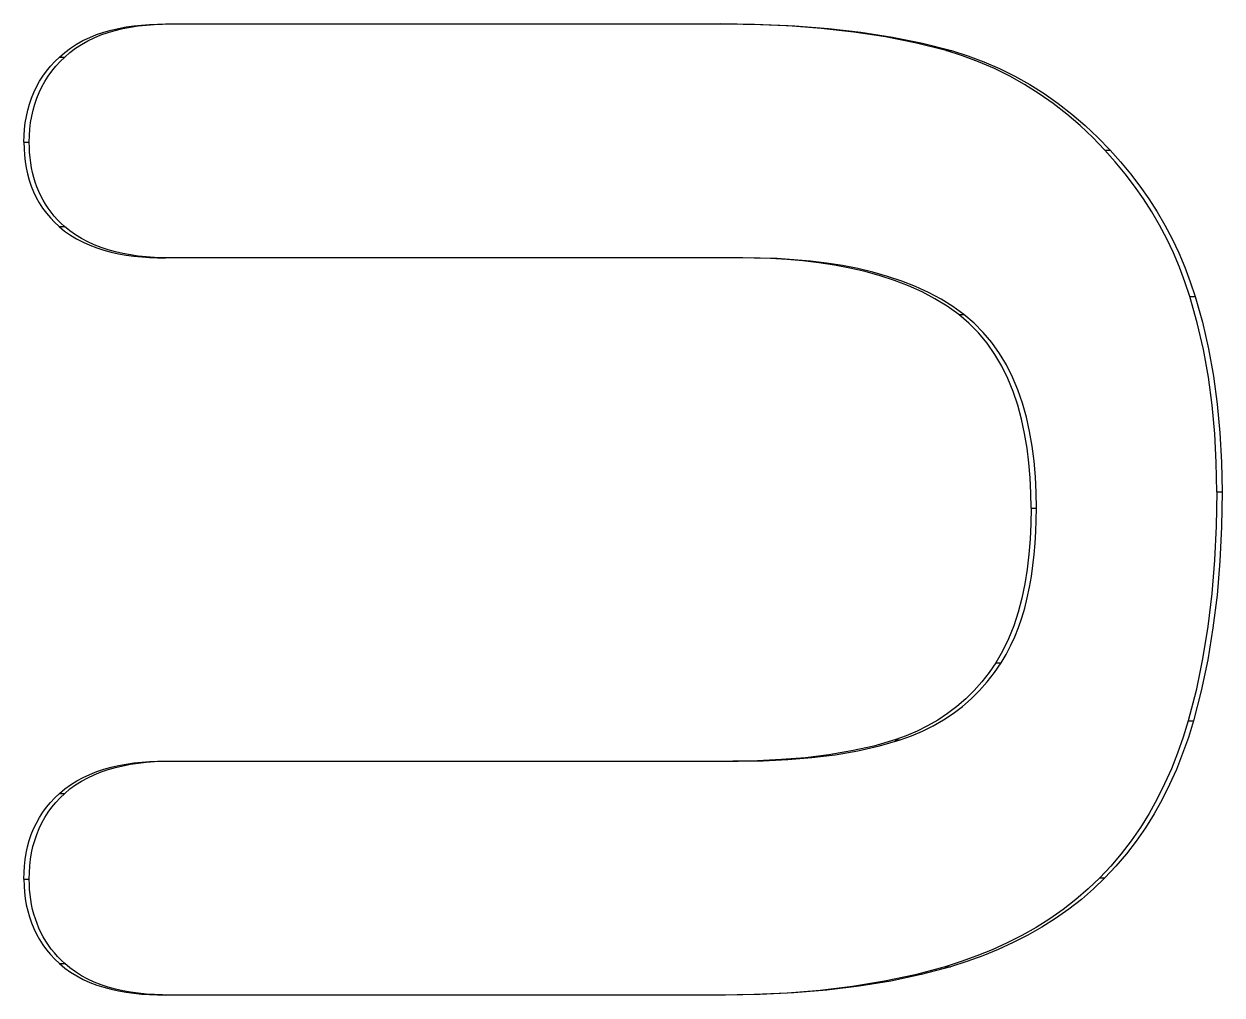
# Model space of a CAD drawing. Extents: x 0 to 203, y 0 to 348.
# Drawn here: x 15.26 to 19.579, y 240.557 to 244.056 of the extents above; entities that cross this region are included whole.
import ezdxf

# ---------------------------------------------------------------- set-up
doc = ezdxf.new("R2010")
doc.units = 0
doc.layers.add('-15N-THT. THIẾT BỊ ĐÓNG MỞ', color=40, linetype='CONTINUOUS')

# ---------------------------------------------------------------- blocks, each defined once
blk = doc.blocks.new('06 - N - SC VSD CHIẾU HÔNG ATV630U07~55N4')
at = {"layer": '-15N-THT. THIẾT BỊ ĐÓNG MỞ'}
for p, q in [((-187.2581, 70.0561), (-187.2291, 70.0565)), ((-187.24, 70.056), (-187.2099, 70.0565)), ((-187.2291, 70.0565), (-185.2103, 70.0565)), ((-185.1064, 70.0548), (-185.2294, 70.0565)), ((-185.2103, 70.0565), (-185.0841, 70.0547)), ((-187.5028, 70.0079), (-187.4778, 70.018)), ((-187.4864, 70.0067), (-187.462, 70.0168)), ((-187.4778, 70.018), (-187.4521, 70.0267)), ((-187.462, 70.0168), (-187.4366, 70.0256)), ((-187.4521, 70.0267), (-187.4257, 70.0342)), ((-187.4366, 70.0256), (-187.4104, 70.0332)), ((-187.4257, 70.0342), (-187.3988, 70.0405)), ((-187.4104, 70.0332), (-187.3835, 70.0397)), ((-187.3988, 70.0405), (-187.3714, 70.0456)), ((-187.3835, 70.0397), (-187.3559, 70.045)), ((-187.3714, 70.0456), (-187.3436, 70.0497)), ((-187.3559, 70.045), (-187.3277, 70.0493)), ((-187.3436, 70.0497), (-187.3155, 70.0527)), ((-187.3277, 70.0493), (-187.299, 70.0525)), ((-187.3155, 70.0527), (-187.2869, 70.0548)), ((-187.299, 70.0525), (-187.2697, 70.0547)), ((-187.2869, 70.0548), (-187.2581, 70.0561)), ((-187.2697, 70.0547), (-187.24, 70.056)), ((-184.9849, 70.0496), (-185.1064, 70.0548)), ((-185.0841, 70.0547), (-184.9605, 70.0493)), ((-184.8652, 70.0406), (-184.9849, 70.0496)), ((-184.9605, 70.0493), (-184.8398, 70.04)), ((-184.7478, 70.0275), (-184.8652, 70.0406)), ((-184.8398, 70.04), (-184.7225, 70.0267)), ((-184.6333, 70.01), (-184.7478, 70.0275)), ((-184.7225, 70.0267), (-184.6091, 70.0091)), ((-187.5719, 69.9696), (-187.5499, 69.9837)), ((-187.5537, 69.9689), (-187.5323, 69.9828)), ((-187.5499, 69.9837), (-187.5269, 69.9965)), ((-187.5323, 69.9828), (-187.5099, 69.9954)), ((-187.5269, 69.9965), (-187.5028, 70.0079)), ((-187.5099, 69.9954), (-187.4864, 70.0067)), ((-184.5222, 69.9877), (-184.6333, 70.01)), ((-184.6091, 70.0091), (-184.5001, 69.9871)), ((-184.4153, 69.9603), (-184.5222, 69.9877)), ((-184.5001, 69.9871), (-184.3962, 69.9603)), ((-187.6283, 69.9212), (-187.612, 69.9373)), ((-187.612, 69.9373), (-187.5926, 69.9541)), ((-187.612, 69.9373), (-187.5928, 69.9373)), ((-187.6092, 69.9212), (-187.5928, 69.9373)), ((-187.5928, 69.9373), (-187.5739, 69.9537)), ((-187.5926, 69.9541), (-187.5719, 69.9696)), ((-187.5739, 69.9537), (-187.5537, 69.9689)), ((-184.3561, 69.9417), (-184.4153, 69.9603)), ((-184.4153, 69.9603), (-184.3962, 69.9603)), ((-184.3962, 69.9603), (-184.3371, 69.9417)), ((-184.2981, 69.9201), (-184.3561, 69.9417)), ((-184.3371, 69.9417), (-184.2792, 69.9202)), ((-187.6711, 69.8687), (-187.6579, 69.8869)), ((-187.6579, 69.8869), (-187.6436, 69.9045)), ((-187.652, 69.8686), (-187.6388, 69.8868)), ((-187.6436, 69.9045), (-187.6283, 69.9212)), ((-187.6388, 69.8868), (-187.6245, 69.9044)), ((-187.6245, 69.9044), (-187.6092, 69.9212)), ((-184.2414, 69.8956), (-184.2981, 69.9201)), ((-184.2792, 69.9202), (-184.2227, 69.8958)), ((-184.1861, 69.8683), (-184.2414, 69.8956)), ((-184.2227, 69.8958), (-184.1675, 69.8686)), ((-187.6942, 69.8301), (-187.6832, 69.8498)), ((-187.6832, 69.8498), (-187.6711, 69.8687)), ((-187.6749, 69.8302), (-187.664, 69.8497)), ((-187.664, 69.8497), (-187.652, 69.8686)), ((-184.1322, 69.838), (-184.1861, 69.8683)), ((-184.1675, 69.8686), (-184.1138, 69.8385)), ((-187.7125, 69.7889), (-187.7039, 69.8098)), ((-187.7039, 69.8098), (-187.6942, 69.8301)), ((-187.6932, 69.7893), (-187.6847, 69.81)), ((-187.6847, 69.81), (-187.6749, 69.8302)), ((-184.0799, 69.8051), (-184.1322, 69.838)), ((-184.1138, 69.8385), (-184.0615, 69.8056)), ((-184.0291, 69.7694), (-184.0799, 69.8051)), ((-184.0615, 69.8056), (-184.0108, 69.77)), ((-187.7261, 69.7454), (-187.7199, 69.7674)), ((-187.7199, 69.7674), (-187.7125, 69.7889)), ((-187.7068, 69.7462), (-187.7006, 69.768)), ((-187.7006, 69.768), (-187.6932, 69.7893)), ((-183.98, 69.7311), (-184.0291, 69.7694)), ((-184.0108, 69.77), (-183.9616, 69.7317)), ((-187.7349, 69.7002), (-187.7311, 69.723)), ((-187.7311, 69.723), (-187.7261, 69.7454)), ((-187.7156, 69.7011), (-187.7118, 69.7238)), ((-187.7118, 69.7238), (-187.7068, 69.7462)), ((-183.9326, 69.6904), (-183.98, 69.7311)), ((-183.9616, 69.7317), (-183.9141, 69.6909)), ((-187.7392, 69.6541), (-187.7376, 69.6772)), ((-187.7376, 69.6772), (-187.7349, 69.7002)), ((-187.7199, 69.6545), (-187.7184, 69.6779)), ((-187.7184, 69.6779), (-187.7156, 69.7011)), ((-183.8869, 69.6473), (-183.9326, 69.6904)), ((-183.9141, 69.6909), (-183.8681, 69.6476)), ((-187.7397, 69.6307), (-187.7392, 69.6541)), ((-187.7397, 69.6307), (-187.7392, 69.6073)), ((-187.7397, 69.6307), (-187.7205, 69.6307)), ((-187.7205, 69.6307), (-187.7199, 69.6545)), ((-187.7202, 69.6119), (-187.7205, 69.6307)), ((-183.8428, 69.602), (-183.8869, 69.6473)), ((-183.8681, 69.6476), (-183.8237, 69.602)), ((-187.7392, 69.6073), (-187.7377, 69.5841)), ((-187.7377, 69.5841), (-187.7351, 69.5611)), ((-187.7192, 69.5932), (-187.7202, 69.6119)), ((-187.7176, 69.5747), (-187.7192, 69.5932)), ((-183.8055, 69.5602), (-183.8428, 69.602)), ((-183.8428, 69.602), (-183.8237, 69.602)), ((-183.8237, 69.602), (-183.7862, 69.56)), ((-187.7351, 69.5611), (-187.7314, 69.5383)), ((-187.7314, 69.5383), (-187.7265, 69.5159)), ((-187.7153, 69.5565), (-187.7176, 69.5747)), ((-187.7123, 69.5385), (-187.7153, 69.5565)), ((-187.7086, 69.5208), (-187.7123, 69.5385)), ((-183.7699, 69.517), (-183.8055, 69.5602)), ((-183.7862, 69.56), (-183.7505, 69.5167)), ((-187.7265, 69.5159), (-187.7205, 69.4939)), ((-187.7041, 69.5034), (-187.7086, 69.5208)), ((-187.6989, 69.4863), (-187.7041, 69.5034)), ((-183.736, 69.4725), (-183.7699, 69.517)), ((-183.7505, 69.5167), (-183.7166, 69.4722)), ((-187.7205, 69.4939), (-187.7133, 69.4725)), ((-187.7133, 69.4725), (-187.7048, 69.4516)), ((-187.7048, 69.4516), (-187.6952, 69.4314)), ((-187.693, 69.4696), (-187.6989, 69.4863)), ((-187.6864, 69.4533), (-187.693, 69.4696)), ((-187.679, 69.4373), (-187.6864, 69.4533)), ((-183.7041, 69.4266), (-183.736, 69.4725)), ((-183.7166, 69.4722), (-183.6847, 69.4264)), ((-187.6952, 69.4314), (-187.6843, 69.4119)), ((-187.6843, 69.4119), (-187.6723, 69.3932)), ((-187.6708, 69.4218), (-187.679, 69.4373)), ((-187.6619, 69.4067), (-187.6708, 69.4218)), ((-183.674, 69.3795), (-183.7041, 69.4266)), ((-183.6847, 69.4264), (-183.6548, 69.3794)), ((-187.6723, 69.3932), (-187.659, 69.3752)), ((-187.6523, 69.3921), (-187.6619, 69.4067)), ((-187.659, 69.3752), (-187.6446, 69.358)), ((-187.6419, 69.3779), (-187.6523, 69.3921)), ((-187.6308, 69.3642), (-187.6419, 69.3779)), ((-183.6459, 69.3312), (-183.674, 69.3795)), ((-183.6548, 69.3794), (-183.6268, 69.3313)), ((-187.6446, 69.358), (-187.6292, 69.3417)), ((-187.619, 69.351), (-187.6308, 69.3642)), ((-187.6292, 69.3417), (-187.6127, 69.3263)), ((-187.6066, 69.3384), (-187.619, 69.351)), ((-187.6127, 69.3263), (-187.593, 69.3101)), ((-187.6127, 69.3263), (-187.5935, 69.3263)), ((-187.5935, 69.3263), (-187.6066, 69.3384)), ((-187.5744, 69.3105), (-187.5935, 69.3263)), ((-183.6199, 69.2817), (-183.6459, 69.3312)), ((-183.6268, 69.3313), (-183.6009, 69.282)), ((-187.593, 69.3101), (-187.5721, 69.2953)), ((-187.554, 69.296), (-187.5744, 69.3105)), ((-187.5721, 69.2953), (-187.5499, 69.2818)), ((-187.5325, 69.2828), (-187.554, 69.296)), ((-187.5499, 69.2818), (-187.5267, 69.2697)), ((-187.5099, 69.2708), (-187.5325, 69.2828)), ((-183.5959, 69.2312), (-183.6199, 69.2817)), ((-183.6009, 69.282), (-183.5769, 69.2316)), ((-187.5267, 69.2697), (-187.5025, 69.259)), ((-187.4863, 69.2601), (-187.5099, 69.2708)), ((-187.5025, 69.259), (-187.4774, 69.2495)), ((-187.4617, 69.2506), (-187.4863, 69.2601)), ((-187.4774, 69.2495), (-187.4517, 69.2413)), ((-187.4364, 69.2424), (-187.4617, 69.2506)), ((-187.4517, 69.2413), (-187.4253, 69.2342)), ((-187.4102, 69.2352), (-187.4364, 69.2424)), ((-187.4253, 69.2342), (-187.3985, 69.2284)), ((-187.3833, 69.2292), (-187.4102, 69.2352)), ((-187.3985, 69.2284), (-187.3711, 69.2236)), ((-187.3558, 69.2242), (-187.3833, 69.2292)), ((-187.3711, 69.2236), (-187.3434, 69.2198)), ((-187.3276, 69.2203), (-187.3558, 69.2242)), ((-187.3434, 69.2198), (-187.3152, 69.217)), ((-187.2988, 69.2172), (-187.3276, 69.2203)), ((-187.3152, 69.217), (-187.2868, 69.215)), ((-187.2696, 69.2152), (-187.2988, 69.2172)), ((-187.2868, 69.215), (-187.258, 69.2139)), ((-187.2399, 69.2139), (-187.2696, 69.2152)), ((-187.258, 69.2139), (-187.2291, 69.2135)), ((-187.2099, 69.2135), (-187.2399, 69.2139)), ((-185.1479, 69.2135), (-187.2291, 69.2135)), ((-185.1074, 69.2129), (-185.167, 69.2135)), ((-185.0858, 69.2128), (-185.1479, 69.2135)), ((-185.0483, 69.2109), (-185.1074, 69.2129)), ((-185.0245, 69.2107), (-185.0858, 69.2128)), ((-184.9897, 69.2074), (-185.0483, 69.2109)), ((-184.9641, 69.2069), (-185.0245, 69.2107)), ((-184.9317, 69.2024), (-184.9897, 69.2074)), ((-184.9047, 69.2016), (-184.9641, 69.2069)), ((-184.8743, 69.1957), (-184.9317, 69.2024)), ((-184.8463, 69.1945), (-184.9047, 69.2016)), ((-184.8177, 69.1871), (-184.8743, 69.1957)), ((-184.7891, 69.1855), (-184.8463, 69.1945)), ((-183.574, 69.1798), (-183.5959, 69.2312)), ((-183.5769, 69.2316), (-183.555, 69.1801)), ((-184.7618, 69.1766), (-184.8177, 69.1871)), ((-184.7333, 69.1747), (-184.7891, 69.1855)), ((-184.707, 69.164), (-184.7618, 69.1766)), ((-184.6789, 69.1618), (-184.7333, 69.1747)), ((-184.6534, 69.1493), (-184.707, 69.164)), ((-184.6261, 69.1469), (-184.6789, 69.1618)), ((-184.6012, 69.1322), (-184.6534, 69.1493)), ((-183.5542, 69.1275), (-183.574, 69.1798)), ((-183.555, 69.1801), (-183.5352, 69.1277)), ((-184.575, 69.1298), (-184.6261, 69.1469)), ((-184.5507, 69.1127), (-184.6012, 69.1322)), ((-184.5258, 69.1104), (-184.575, 69.1298)), ((-184.5021, 69.0908), (-184.5507, 69.1127)), ((-184.4787, 69.0887), (-184.5258, 69.1104)), ((-183.5365, 69.0744), (-183.5542, 69.1275)), ((-183.5352, 69.1277), (-183.5174, 69.0744)), ((-184.4557, 69.0662), (-184.5021, 69.0908)), ((-184.4337, 69.0646), (-184.4787, 69.0887)), ((-184.4116, 69.039), (-184.4557, 69.0662)), ((-184.3911, 69.0381), (-184.4337, 69.0646)), ((-183.5098, 68.9799), (-183.5365, 69.0744)), ((-183.5365, 69.0744), (-183.5174, 69.0744)), ((-183.5174, 69.0744), (-183.4911, 68.9814)), ((-184.37, 69.0092), (-184.4116, 69.039)), ((-184.3509, 69.0092), (-184.3911, 69.0381)), ((-184.333, 68.9778), (-184.37, 69.0092)), ((-184.37, 69.0092), (-184.3509, 69.0092)), ((-184.3146, 68.9786), (-184.3509, 69.0092)), ((-184.2987, 68.9433), (-184.333, 68.9778)), ((-184.2811, 68.945), (-184.3146, 68.9786)), ((-183.4877, 68.8829), (-183.5098, 68.9799)), ((-183.4911, 68.9814), (-183.4691, 68.8855)), ((-184.2675, 68.9059), (-184.2987, 68.9433)), ((-184.2505, 68.9086), (-184.2811, 68.945)), ((-184.2394, 68.8658), (-184.2675, 68.9059)), ((-184.2227, 68.8695), (-184.2505, 68.9086)), ((-184.2144, 68.8233), (-184.2394, 68.8658)), ((-184.1978, 68.8279), (-184.2227, 68.8695)), ((-183.4699, 68.7836), (-183.4877, 68.8829)), ((-183.4691, 68.8855), (-183.4513, 68.7869)), ((-184.1924, 68.7785), (-184.2144, 68.8233)), ((-184.1757, 68.7839), (-184.1978, 68.8279)), ((-184.1733, 68.7316), (-184.1924, 68.7785)), ((-184.1564, 68.7377), (-184.1757, 68.7839)), ((-183.4564, 68.6824), (-183.4699, 68.7836)), ((-183.4513, 68.7869), (-183.4377, 68.6859)), ((-184.157, 68.6829), (-184.1733, 68.7316)), ((-184.1398, 68.6895), (-184.1564, 68.7377)), ((-184.1433, 68.6326), (-184.157, 68.6829)), ((-184.1259, 68.6396), (-184.1398, 68.6895)), ((-183.447, 68.5796), (-183.4564, 68.6824)), ((-183.4377, 68.6859), (-183.4281, 68.5826)), ((-184.1322, 68.581), (-184.1433, 68.6326)), ((-184.1144, 68.588), (-184.1259, 68.6396)), ((-184.1053, 68.5349), (-184.1144, 68.588)), ((-184.1235, 68.5283), (-184.1322, 68.581)), ((-183.4415, 68.4756), (-183.447, 68.5796)), ((-183.4281, 68.5826), (-183.4224, 68.4775)), ((-184.1169, 68.4748), (-184.1235, 68.5283)), ((-184.0984, 68.4804), (-184.1053, 68.5349)), ((-184.1125, 68.4207), (-184.1169, 68.4748)), ((-184.0936, 68.4248), (-184.0984, 68.4804)), ((-183.4397, 68.3706), (-183.4415, 68.4756)), ((-183.4224, 68.4775), (-183.4206, 68.3706)), ((-184.1099, 68.3661), (-184.1125, 68.4207)), ((-184.0908, 68.3683), (-184.0936, 68.4248)), ((-184.1091, 68.311), (-184.1099, 68.3661)), ((-184.0899, 68.311), (-184.0908, 68.3683)), ((-183.4397, 68.3706), (-183.4415, 68.2468)), ((-183.4397, 68.3706), (-183.4206, 68.3706)), ((-183.4206, 68.3706), (-183.4225, 68.2442)), ((-184.1091, 68.311), (-184.1099, 68.2555)), ((-184.1091, 68.311), (-184.0899, 68.311)), ((-184.0904, 68.2687), (-184.0899, 68.311)), ((-184.1099, 68.2555), (-184.1123, 68.2004)), ((-184.0918, 68.2269), (-184.0904, 68.2687)), ((-183.4415, 68.2468), (-183.4474, 68.1244)), ((-183.4225, 68.2442), (-183.4285, 68.1201)), ((-184.1123, 68.2004), (-184.1167, 68.1458)), ((-184.0942, 68.1856), (-184.0918, 68.2269)), ((-184.0976, 68.1448), (-184.0942, 68.1856)), ((-184.1167, 68.1458), (-184.123, 68.0919)), ((-184.1021, 68.1047), (-184.0976, 68.1448)), ((-183.4474, 68.1244), (-183.4573, 68.0036)), ((-183.4285, 68.1201), (-183.4387, 67.9985)), ((-184.123, 68.0919), (-184.1314, 68.0389)), ((-184.1078, 68.0653), (-184.1021, 68.1047)), ((-184.1314, 68.0389), (-184.1422, 67.987)), ((-184.1226, 67.9887), (-184.1146, 68.0266)), ((-184.1146, 68.0266), (-184.1078, 68.0653)), ((-184.1422, 67.987), (-184.1554, 67.9365)), ((-184.1319, 67.9518), (-184.1226, 67.9887)), ((-183.4573, 68.0036), (-183.4716, 67.8848)), ((-183.4387, 67.9985), (-183.4532, 67.8799)), ((-184.1426, 67.9159), (-184.1319, 67.9518)), ((-184.1554, 67.9365), (-184.1713, 67.8876)), ((-184.1545, 67.8811), (-184.1426, 67.9159)), ((-184.1713, 67.8876), (-184.1899, 67.8408)), ((-184.1679, 67.8474), (-184.1545, 67.8811)), ((-183.4716, 67.8848), (-183.4904, 67.7685)), ((-183.4532, 67.8799), (-183.4721, 67.7645)), ((-184.1899, 67.8408), (-184.2115, 67.7963)), ((-184.1991, 67.7839), (-184.1828, 67.815)), ((-184.1828, 67.815), (-184.1679, 67.8474)), ((-184.2115, 67.7963), (-184.236, 67.7544)), ((-184.2169, 67.7544), (-184.1991, 67.7839)), ((-183.4904, 67.7685), (-183.5141, 67.6551)), ((-184.236, 67.7544), (-184.2601, 67.7194)), ((-184.2411, 67.7192), (-184.2169, 67.7544)), ((-184.236, 67.7544), (-184.2169, 67.7544)), ((-183.4721, 67.7645), (-183.4955, 67.6528)), ((-184.2861, 67.6861), (-184.3143, 67.6545)), ((-184.2952, 67.6543), (-184.2672, 67.6858)), ((-184.2601, 67.7194), (-184.2861, 67.6861)), ((-184.2672, 67.6858), (-184.2411, 67.7192)), ((-184.3143, 67.6545), (-184.3444, 67.6248)), ((-184.3251, 67.6247), (-184.2952, 67.6543)), ((-183.5141, 67.6551), (-183.5427, 67.545)), ((-183.4955, 67.6528), (-183.5236, 67.545)), ((-184.3763, 67.597), (-184.41, 67.5713)), ((-184.3902, 67.5717), (-184.3568, 67.5972)), ((-184.3444, 67.6248), (-184.3763, 67.597)), ((-184.3568, 67.5972), (-184.3251, 67.6247)), ((-184.41, 67.5713), (-184.4453, 67.5479)), ((-184.4253, 67.5483), (-184.3902, 67.5717)), ((-184.5398, 67.4913), (-184.5002, 67.5081)), ((-184.4821, 67.5267), (-184.5202, 67.5077)), ((-184.5002, 67.5081), (-184.462, 67.5271)), ((-184.4453, 67.5479), (-184.4821, 67.5267)), ((-184.462, 67.5271), (-184.4253, 67.5483)), ((-183.5427, 67.545), (-183.5607, 67.4865)), ((-183.5427, 67.545), (-183.5236, 67.545)), ((-183.5236, 67.545), (-183.542, 67.4854)), ((-184.5998, 67.4766), (-184.6764, 67.4544)), ((-184.6553, 67.4549), (-184.5806, 67.4766)), ((-184.5594, 67.4911), (-184.5998, 67.4766)), ((-184.5998, 67.4766), (-184.5806, 67.4766)), ((-184.5806, 67.4766), (-184.5398, 67.4913)), ((-184.5202, 67.5077), (-184.5594, 67.4911)), ((-183.5607, 67.4865), (-183.5809, 67.429)), ((-183.542, 67.4854), (-183.5625, 67.4272)), ((-184.8383, 67.4226), (-184.9226, 67.4123)), ((-184.8992, 67.4127), (-184.815, 67.4232)), ((-184.756, 67.4365), (-184.8383, 67.4226)), ((-184.815, 67.4232), (-184.7336, 67.4372)), ((-184.6764, 67.4544), (-184.756, 67.4365)), ((-184.7336, 67.4372), (-184.6553, 67.4549)), ((-183.5809, 67.429), (-183.6032, 67.3727)), ((-183.5625, 67.4272), (-183.585, 67.3704)), ((-187.4253, 67.3781), (-187.3984, 67.3843)), ((-187.4101, 67.3771), (-187.3832, 67.3834)), ((-187.3984, 67.3843), (-187.3711, 67.3893)), ((-187.3832, 67.3834), (-187.3557, 67.3887)), ((-187.3711, 67.3893), (-187.3434, 67.3933)), ((-187.3557, 67.3887), (-187.3275, 67.3929)), ((-187.3434, 67.3933), (-187.3153, 67.3963)), ((-187.3275, 67.3929), (-187.2988, 67.3961)), ((-187.3153, 67.3963), (-187.2868, 67.3984)), ((-187.2988, 67.3961), (-187.2696, 67.3983)), ((-187.2868, 67.3984), (-187.2581, 67.3996)), ((-187.2696, 67.3983), (-187.24, 67.3996)), ((-187.2581, 67.3996), (-187.2291, 67.4)), ((-187.24, 67.3996), (-187.2099, 67.4)), ((-187.2291, 67.4), (-185.1649, 67.4)), ((-185.0958, 67.4013), (-185.1841, 67.4)), ((-185.1649, 67.4), (-185.0745, 67.4014)), ((-185.0086, 67.4053), (-185.0958, 67.4013)), ((-185.0745, 67.4014), (-184.9858, 67.4055)), ((-184.9226, 67.4123), (-185.0086, 67.4053)), ((-184.9858, 67.4055), (-184.8992, 67.4127)), ((-187.5496, 67.3288), (-187.5265, 67.3413)), ((-187.5321, 67.3279), (-187.5096, 67.3402)), ((-187.5265, 67.3413), (-187.5023, 67.3524)), ((-187.5096, 67.3402), (-187.4861, 67.3512)), ((-187.5023, 67.3524), (-187.4774, 67.3622)), ((-187.4861, 67.3512), (-187.4616, 67.361)), ((-187.4774, 67.3622), (-187.4516, 67.3708)), ((-187.4616, 67.361), (-187.4363, 67.3696)), ((-187.4516, 67.3708), (-187.4253, 67.3781)), ((-187.4363, 67.3696), (-187.4101, 67.3771)), ((-183.6032, 67.3727), (-183.6278, 67.3176)), ((-183.585, 67.3704), (-183.6097, 67.3152)), ((-187.612, 67.2837), (-187.5925, 67.3)), ((-187.5928, 67.2837), (-187.5738, 67.2996)), ((-187.5925, 67.3), (-187.5716, 67.3151)), ((-187.5738, 67.2996), (-187.5535, 67.3144)), ((-187.5716, 67.3151), (-187.5496, 67.3288)), ((-187.5535, 67.3144), (-187.5321, 67.3279)), ((-183.6278, 67.3176), (-183.6546, 67.2639)), ((-183.6097, 67.3152), (-183.6366, 67.2616)), ((-187.6586, 67.2338), (-187.6441, 67.2513)), ((-187.6441, 67.2513), (-187.6286, 67.2679)), ((-187.6393, 67.234), (-187.6249, 67.2513)), ((-187.6286, 67.2679), (-187.612, 67.2837)), ((-187.6249, 67.2513), (-187.6094, 67.2679)), ((-187.612, 67.2837), (-187.5928, 67.2837)), ((-187.6094, 67.2679), (-187.5928, 67.2837)), ((-183.6546, 67.2639), (-183.6836, 67.2117)), ((-183.6366, 67.2616), (-183.6656, 67.2097)), ((-187.684, 67.1966), (-187.6719, 67.2156)), ((-187.6719, 67.2156), (-187.6586, 67.2338)), ((-187.6646, 67.1969), (-187.6525, 67.2158)), ((-187.6525, 67.2158), (-187.6393, 67.234)), ((-183.6836, 67.2117), (-183.7149, 67.1613)), ((-183.6656, 67.2097), (-183.6967, 67.1597)), ((-187.7047, 67.1564), (-187.6949, 67.1769)), ((-187.6949, 67.1769), (-187.684, 67.1966)), ((-187.6852, 67.157), (-187.6755, 67.1773)), ((-187.6755, 67.1773), (-187.6646, 67.1969)), ((-187.7205, 67.1134), (-187.7132, 67.1352)), ((-187.7132, 67.1352), (-187.7047, 67.1564)), ((-187.701, 67.1144), (-187.6937, 67.136)), ((-187.6937, 67.136), (-187.6852, 67.157)), ((-183.7149, 67.1613), (-183.7484, 67.1127)), ((-183.6967, 67.1597), (-183.73, 67.1116)), ((-187.7314, 67.0682), (-187.7265, 67.091)), ((-187.7265, 67.091), (-187.7205, 67.1134)), ((-187.712, 67.0695), (-187.7071, 67.0923)), ((-187.7071, 67.0923), (-187.701, 67.1144)), ((-183.7484, 67.1127), (-183.784, 67.0661)), ((-183.73, 67.1116), (-183.7654, 67.0654)), ((-187.7377, 67.0217), (-187.7351, 67.0451)), ((-187.7351, 67.0451), (-187.7314, 67.0682)), ((-187.7184, 67.0226), (-187.7158, 67.0463)), ((-187.7158, 67.0463), (-187.712, 67.0695)), ((-183.784, 67.0661), (-183.8217, 67.0216)), ((-183.7654, 67.0654), (-183.8029, 67.0213)), ((-187.7397, 66.9743), (-187.7392, 66.9981)), ((-187.7392, 66.9981), (-187.7377, 67.0217)), ((-187.7205, 66.9743), (-187.72, 66.9986)), ((-187.72, 66.9986), (-187.7184, 67.0226)), ((-183.8217, 67.0216), (-183.8616, 66.9793)), ((-183.8029, 67.0213), (-183.8425, 66.9793)), ((-187.7397, 66.9743), (-187.7392, 66.9511)), ((-187.7397, 66.9743), (-187.7205, 66.9743)), ((-187.7392, 66.9511), (-187.7376, 66.928)), ((-187.7201, 66.9556), (-187.7205, 66.9743)), ((-187.7192, 66.9371), (-187.7201, 66.9556)), ((-183.8616, 66.9793), (-183.9033, 66.9392)), ((-183.8425, 66.9793), (-183.884, 66.9394)), ((-183.8616, 66.9793), (-183.8425, 66.9793)), ((-187.7376, 66.928), (-187.735, 66.9052)), ((-187.735, 66.9052), (-187.7312, 66.8826)), ((-187.7175, 66.9189), (-187.7192, 66.9371)), ((-187.7152, 66.9008), (-187.7175, 66.9189)), ((-183.9033, 66.9392), (-183.9472, 66.9013)), ((-183.884, 66.9394), (-183.9276, 66.9016)), ((-187.7312, 66.8826), (-187.7262, 66.8603)), ((-187.7262, 66.8603), (-187.7201, 66.8384)), ((-187.7121, 66.883), (-187.7152, 66.9008)), ((-187.7083, 66.8654), (-187.7121, 66.883)), ((-187.7039, 66.8481), (-187.7083, 66.8654)), ((-183.9931, 66.8656), (-184.0409, 66.8321)), ((-183.9732, 66.8661), (-184.0206, 66.8328)), ((-183.9472, 66.9013), (-183.9931, 66.8656)), ((-183.9276, 66.9016), (-183.9732, 66.8661)), ((-187.7201, 66.8384), (-187.7128, 66.8171)), ((-187.7128, 66.8171), (-187.7042, 66.7963)), ((-187.6986, 66.8312), (-187.7039, 66.8481)), ((-187.6926, 66.8145), (-187.6986, 66.8312)), ((-184.0409, 66.8321), (-184.0906, 66.8008)), ((-184.0206, 66.8328), (-184.0699, 66.8016)), ((-187.7042, 66.7963), (-187.6945, 66.7762)), ((-187.6945, 66.7762), (-187.6836, 66.7567)), ((-187.6859, 66.7983), (-187.6926, 66.8145)), ((-187.6785, 66.7824), (-187.6859, 66.7983)), ((-187.6703, 66.7668), (-187.6785, 66.7824)), ((-184.0906, 66.8008), (-184.1419, 66.7718)), ((-184.0699, 66.8016), (-184.1209, 66.7727)), ((-187.6836, 66.7567), (-187.6715, 66.738)), ((-187.6715, 66.738), (-187.6582, 66.7199)), ((-187.6613, 66.7517), (-187.6703, 66.7668)), ((-187.6516, 66.7371), (-187.6613, 66.7517)), ((-187.6412, 66.7228), (-187.6516, 66.7371)), ((-184.1947, 66.745), (-184.2489, 66.7204)), ((-184.1736, 66.7459), (-184.2278, 66.7212)), ((-184.1419, 66.7718), (-184.1947, 66.745)), ((-184.1209, 66.7727), (-184.1736, 66.7459)), ((-187.6582, 66.7199), (-187.6438, 66.7027)), ((-187.6438, 66.7027), (-187.6284, 66.6862)), ((-187.6301, 66.709), (-187.6412, 66.7228)), ((-187.6183, 66.6957), (-187.6301, 66.709)), ((-187.6059, 66.6829), (-187.6183, 66.6957)), ((-184.3043, 66.698), (-184.3607, 66.6776)), ((-184.2835, 66.6986), (-184.3407, 66.678)), ((-184.2489, 66.7204), (-184.3043, 66.698)), ((-184.2278, 66.7212), (-184.2835, 66.6986)), ((-187.6284, 66.6862), (-187.612, 66.6706)), ((-187.612, 66.6706), (-187.5925, 66.6543)), ((-187.612, 66.6706), (-187.5928, 66.6706)), ((-187.5928, 66.6706), (-187.6059, 66.6829)), ((-187.5738, 66.6547), (-187.5928, 66.6706)), ((-187.5925, 66.6543), (-187.5716, 66.6393)), ((-187.5535, 66.6401), (-187.5738, 66.6547)), ((-184.4182, 66.6593), (-184.5264, 66.6302)), ((-184.3991, 66.6593), (-184.5051, 66.6307)), ((-184.3607, 66.6776), (-184.4182, 66.6593)), ((-184.4182, 66.6593), (-184.3991, 66.6593)), ((-184.3407, 66.678), (-184.3991, 66.6593)), ((-187.5716, 66.6393), (-187.5496, 66.6258)), ((-187.5321, 66.6267), (-187.5535, 66.6401)), ((-187.5496, 66.6258), (-187.5264, 66.6136)), ((-187.5096, 66.6147), (-187.5321, 66.6267)), ((-187.5264, 66.6136), (-187.5023, 66.6027)), ((-187.4861, 66.6039), (-187.5096, 66.6147)), ((-187.5023, 66.6027), (-187.4773, 66.5932)), ((-187.4616, 66.5943), (-187.4861, 66.6039)), ((-184.6379, 66.6065), (-184.7522, 66.5878)), ((-184.615, 66.6071), (-184.7284, 66.5885)), ((-184.5264, 66.6302), (-184.6379, 66.6065)), ((-184.5051, 66.6307), (-184.615, 66.6071)), ((-187.4773, 66.5932), (-187.4516, 66.5849)), ((-187.4363, 66.586), (-187.4616, 66.5943)), ((-187.4516, 66.5849), (-187.4252, 66.5779)), ((-187.4101, 66.5788), (-187.4363, 66.586)), ((-187.4252, 66.5779), (-187.3984, 66.572)), ((-187.3832, 66.5728), (-187.4101, 66.5788)), ((-187.3984, 66.572), (-187.3711, 66.5672)), ((-187.3557, 66.5678), (-187.3832, 66.5728)), ((-187.3711, 66.5672), (-187.3433, 66.5634)), ((-187.3275, 66.5638), (-187.3557, 66.5678)), ((-187.3433, 66.5634), (-187.3152, 66.5606)), ((-187.2988, 66.5608), (-187.3275, 66.5638)), ((-187.3152, 66.5606), (-187.2867, 66.5586)), ((-187.2696, 66.5587), (-187.2988, 66.5608)), ((-187.2867, 66.5586), (-187.258, 66.5575)), ((-187.2399, 66.5575), (-187.2696, 66.5587)), ((-185.1078, 66.5589), (-185.2294, 66.5571)), ((-185.0861, 66.5589), (-185.2103, 66.5571)), ((-184.9875, 66.5644), (-185.1078, 66.5589)), ((-184.9642, 66.5646), (-185.0861, 66.5589)), ((-184.8689, 66.5739), (-184.9875, 66.5644)), ((-184.8449, 66.5744), (-184.9642, 66.5646)), ((-184.7522, 66.5878), (-184.8689, 66.5739)), ((-184.7284, 66.5885), (-184.8449, 66.5744)), ((-187.258, 66.5575), (-187.2291, 66.5571)), ((-187.2099, 66.5571), (-187.2399, 66.5575)), ((-185.2103, 66.5571), (-187.2291, 66.5571))]:
    blk.add_line(p, q, dxfattribs=at)

msp = doc.modelspace()

# ---------------------------------------------------------------- block references
msp.add_blockref('06 - N - SC VSD CHIẾU HÔNG ATV630U07~55N4', (203, 174))

doc.saveas('drawing.dxf')
